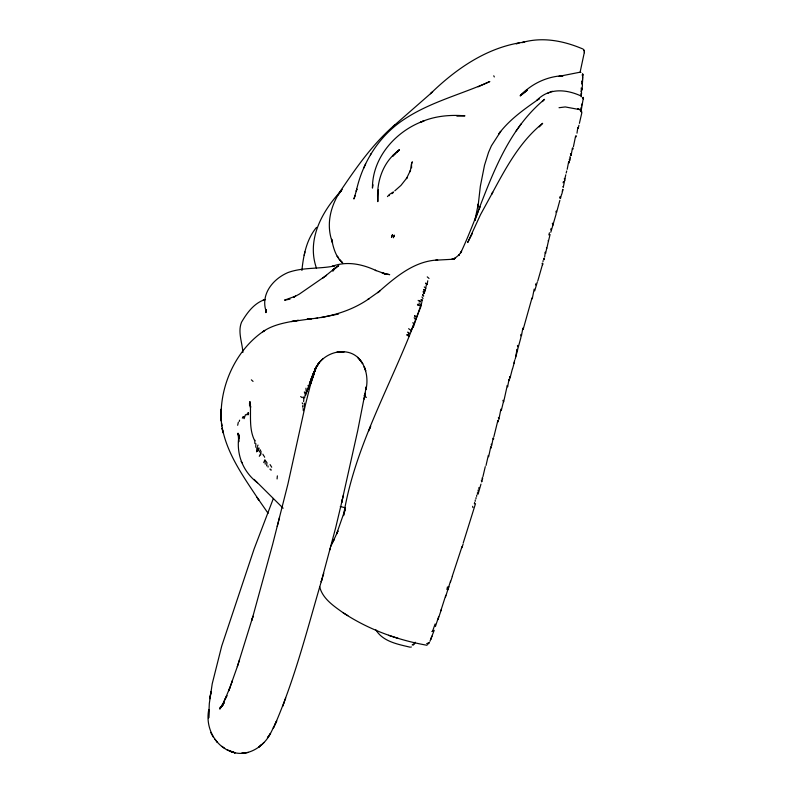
<?xml version="1.0" encoding="UTF-8"?>
<svg xmlns="http://www.w3.org/2000/svg" width="793" height="793" viewBox="0 0 793 793"><rect width="100%" height="100%" fill="white"/><g stroke="black" fill="none" stroke-linecap="round" stroke-linejoin="round"><path stroke-width="1.19" d="M583.44 99.165L583.43 97.876M268.034 467.117L268.044 465.927M477.475 493.95L477.475 492.631M427.08 284.578L425.732 283.22L427.08 284.578L427.774 280.762M478.873 488.944L478.883 487.616M426.475 284.38L425.127 290.981L423.71 289.524L425.127 290.981M256.763 450.216L256.813 447.797M581.071 111.189L583.232 98.629M581.973 90.323L581.824 88.737M581.249 96.845L581.418 94.714M255.742 447.232L255.852 443.584M268.123 513.329L257.031 497.35L258.855 500.036C242.41 475.017 222.982 448.739 221.019 417.891L221.356 421.142C218.937 386.776 235.739 349.475 264.713 330.453L262.711 331.801C273.189 324.446 286.214 322.424 298.555 320.283M260.629 454.994L261.066 451.356M584.382 52.715L584.074 50.147M582.627 80.262L582.577 77.615M582.805 78.041L582.964 74.621M476.652 496.428L476.722 495.11M302.619 407.067L302.688 405.629M220.91 412.469L221.158 409.109L220.96 417.723M254.781 443.386L254.969 440.264M582.112 89.242L582.439 84.94M491.244 445.141L491.313 444.1M581.517 105.756L581.636 104.091M247.119 413.966L246.544 414.779L245.443 414.739L244.105 418.704L243.134 416.86L242.331 418.129M535.592 284.965L535.681 283.864M534.165 289.088L532.252 298.822M582.409 84.663L582.29 82.056M475.166 501.384L475.275 500.016M303.61 401.575L303.838 399.028L303.045 396.976L304.591 397.908L305.275 394.329L304.334 392L305.761 393.159M580.843 107.848L581.091 111.833M301.895 270.463C303.451 255.277 306.494 239.417 316.536 227.353M569.929 157.629L570.038 156.558M424.542 292.23L424.424 293.509L423.254 291.804L424.334 290.763M581.576 93.762L581.219 87.924M306.167 391.435L305.929 388.203M542.987 261.621L543.086 260.659M304.195 407.146L304.383 403.141M564.775 180.517L564.983 178.613M414.164 323.088L414.065 323.931L412.786 322.721M475.919 498.886L476.078 497.588M310.489 381.344L310.985 378.539M313.265 376.229C315.158 360.042 332.743 348.692 348.345 352.399C364.096 356.265 369.32 375.317 365.989 389.502L366.316 386.716L357.722 430.609L341.624 502.712L343.448 495.1M313.195 376.606L315.416 368.824L310.866 383.683L311.758 380.065M411.775 162.486L410.159 171.665L410.566 170.148L406.442 178.623L407.255 177.424L400.961 185.393L394.785 190.865M378.43 189.696L377.825 201.64C376.12 182.42 382.722 161.802 398.948 150.353L392.535 155.785M584.312 52.477L580.258 71.509M266.329 309.825L265.873 312.63L266.2 310.36L266.17 311.48C260.273 294.282 273.079 278.819 288.146 272.485C302.985 267.152 319.024 269.085 334.309 266.022L331.91 266.468C346.521 260.758 362.262 264.059 376.189 270.631L375.267 270.274L385.973 274.12L382.057 272.861L389.68 274.656L383.891 273.714M373.017 184.799L372.442 188.09C372.284 157.371 396.064 130.795 423.977 120.873L420.201 122.4C434.138 116.006 449.809 114.588 464.956 115.828L456.877 116.115M532.014 297.89L523.132 329.501L522.845 328.133L521.457 335.776L521.09 334.378L520.832 337.858L517.314 350.675L517.056 349.316L515.648 356.909M422.52 299.734L422.282 301.102L421.162 299.476L421.638 301.013M498.4 420.647L498.192 421.826L497.875 420.449L493.861 436.774M542.878 263.316L542.62 264.743L542.303 263.147L542.471 264.525L537.783 280.96M474.363 503.852L474.611 502.504M258.161 449.096L257.874 450.642L256.516 451.822L258.161 449.096L257.814 447.539M493.672 438.172L493.464 439.332L493.167 437.964L491.739 445.527M579.396 123.351L581.844 112.735L581.358 110.505M421.638 303.303L421.826 302.302M513.973 363.164L514.726 360.042M544.246 258.468L543.998 259.727L543.701 258.31L543.859 259.579M491.333 446.905L491.105 448.065L490.788 446.677L488.627 456.768M572.972 148.192L572.754 149.312L572.457 147.954L571.099 155.537L570.484 153.654L570.801 155.418M482.431 479.23L482.679 478.001M304.225 255.336L304.928 251.916M237.682 425.286L238.316 422.282M313.265 376.09L315.059 369.766L311.49 378.281L312.591 375.406L311.629 377.696M548.409 241.211L546.783 248.566L546.446 247.634M313.166 376.051L313.542 374.266L313.433 374.911C314.593 368.557 318.31 362.946 323.048 358.654M446.915 589.516L447.47 586.899M550.074 234.5L548.677 240.329M565.022 178.227L565.786 174.787M482.015 480.508L481.728 481.847L481.49 480.082L481.569 481.638M576.987 133.194L577.839 127.425L578.236 128.317L578.92 125.225M546.605 248.784L545.594 253.413L545.257 252.134L544.642 257.12M266.21 309.657L265.685 312.006L266.18 309.875M307.694 389.304L305.771 395.152M566.202 173.013L566.698 170.991M342.447 499.243L335.657 527.811L321.185 581.864L323.762 573.349M509.562 379.45L509.284 380.63L509.037 379.242L507.619 386.865L507.262 385.477L503.664 401.882L503.149 400.247L503.406 401.833L501.275 410.596M561.464 194.662L560.473 198.557L560.027 196.733L560.195 198.458M573.408 146.804L575.619 135.95M310.985 382.771L305.384 404.936L287.928 484.027L272.633 544.404L251.847 620.265L252.977 616.24L237.335 666.645L239.516 659.845M413.153 644.749L413.391 643.817M279.523 517.462L277.233 526.413M569.255 161.802L568.938 163.051L568.71 161.494L567.193 169.296M570.405 157.956L569.711 160.553L569.404 159.086L569.523 160.503M561.761 194.335L562.961 189.656M450.483 581.229L445.547 596.921M512.417 368.804L510.018 378.142L509.621 376.725L509.79 378.083M329.819 549.975L330.354 547.943M563.099 182.757L563.426 181.528M548.865 234.936L549.43 232.805M515.182 359.12L517.591 350.07M277.362 475.869L277.084 478.942M512.625 368.596L514.508 361.707M562.257 191.351L562.802 189.339M576.045 136.921L576.342 135.841M550.798 232.28L553.276 223.884M537.307 282.021L534.69 290.912M475.513 503.644L463.231 542.967M239.238 421.43L239.595 420.181M322.017 579.068C307.565 627.977 295.254 677.886 274.884 724.743L276.737 720.857L270.492 733.495L267.439 737.837L270.502 733.396C263.385 747.531 246.068 758.029 230.456 751.318L235.105 752.805C216.003 748.622 204.872 728.212 208.797 709.507L208.668 717.952L209.312 703.51L212.227 683.754L221.713 646.077L254.087 549.034L273.377 498.44M559.868 200.381L556.607 212.336L556.22 211.097L556.081 214.229L552.899 225.083L552.414 223.18L552.741 224.875M393.397 237.771L394.18 235.065L394.19 236.532M563.417 186.583L564.656 180.487L564.358 178.415M445.775 595.275L440.779 610.888M474.868 220.375L478.338 203.821L477.961 207.201L480.33 186.325L484.523 165.212L488.538 152.375L491.412 145.813L500.73 131.39L498.797 133.878C509.552 119.386 524.659 108.928 539.29 98.719L536.94 100.245C549.222 87.696 566.361 89.203 581.219 96.062M438.668 616.657L435.407 626.5M478.05 494.208L480.974 484.107M412.32 161.663L411.508 164.29L411.587 167.908M311.798 379.956L313.572 374.346M313.959 372.819L312.214 379.104L315.108 369.211L318.499 363.561L315.436 368.636L312.64 377.428L313.85 372.621L316.585 366.713L315.555 368.765M306.97 391.534L310.797 380.085M452.169 576.521L462.051 546.496M413.322 327.222L414.987 322.176M450.553 581.864L452.159 576.987M437.944 619.65L441.404 609.401M461.893 547.715L463.112 544.107M232.032 681.782L232.438 680.731L228.731 690.872L237.385 666.467M432.572 631.178L435.119 623.982M282.714 706.385L283.725 703.431M420.29 308.209L421.38 305.077M581.041 93.386L580.803 95.309M415.324 321.175L418.278 313.235M447.758 589.873L448.897 586.711M432.016 636.194L430.639 639.426L434.207 630.306M283.676 703.579L285.708 698.028M476.415 216.459L478.397 211.146M474.918 220.464L476.038 217.46M420.726 305.573C396.579 376.209 355.462 441.176 343.518 515.628L345.322 508.977L336.519 534.056L337.996 530.953L330.681 546.664M257.467 446.429L257.993 445.061M258.796 449.016L259.152 448.085M429.945 641.319L431.025 638.524M355.234 195.593L353.906 198.984L356.87 189.101L356.226 191.272C362.391 162.535 378.985 136.019 403.677 119.664C429.935 102.01 461.248 94.446 489.826 81.53L478.12 86.814M309.409 383.981L311.808 377.924L309.577 383.505M229.901 687.581L225.281 698.663L226.957 695.61L221.098 707.277L223.111 703.778L219.78 709.081L223.923 703.153M410.952 331.097L413.569 324.624M418.645 312.283L419.884 309.23M414.323 644.283L415.165 642.211M478.873 210.006L480.3 206.606M369.806 428.389L370.668 426.386L368.537 431.253M307.644 389.472L306.812 391.395L309.092 386.558L307.644 389.472L308.874 387.44M427.744 644.58L428.071 643.401L429.053 643.252M263.712 462.577L264.931 459.791L265.08 461.189M225.381 698.425L223.616 702.281M363.551 168.453L365.613 163.953M332.882 271.285L334.24 268.728L333.338 270.433M259.291 456.302L260.679 453.517M472.43 233.34L467.672 242.529L480.479 214.725L492.75 192.253L491.69 194.166C505.528 168.602 519.574 141.838 542.66 123.311L539.28 126.91M274.765 725.248L273.268 728.113L273.783 727.141M315.257 369.875L313.245 373.503L311.669 379.748L313.245 373.503L316.437 367.783M370.41 154.804L371.164 153.564M315.108 369.211L319.351 362.49M331.613 543.8L334.14 539.904M542.412 101.613L544.543 99.333C497.756 138.22 485.524 200.361 460.693 252.868L461.615 251.222L458.582 255.475L459.266 254.692L453.973 259.004L455.45 258.042L451.445 259.331L435.863 260.173L437.706 260.005C413.708 261.036 394.864 277.728 377.696 292.696L379.857 290.991L367.982 299.387L369.102 298.664C350.813 311.431 329.115 317.299 307.119 319.232L311.55 318.746L291.556 321.561L297.752 320.412M521.189 123.827L516.174 130.914M342.249 189.398L337.937 195.019L341.337 190.637M394.924 153.991L396.222 152.315L393.15 156.162M341.367 190.598C322.097 211.126 306.415 239.427 316.447 268.123M333.397 270.185L336.44 266.993L322.741 278.184M224.231 702.796L220.851 707.128L223.467 704.263M309.012 386.161L309.696 385.368L307.912 385.844L309.042 385.388M387.45 196.605L388.302 195.643M582.924 97.985L583.133 97.311M222.149 705.522L219.968 707.643L223.18 704.848M261.194 745.123L264.029 742.436M393.308 126.226L432.631 91.819L430.45 93.733C456.292 68.515 487.963 46.638 524.579 42.088L522.032 42.584C542.561 36.567 563.922 40.849 583.152 49.107M396.45 152.444L399.454 149.629L396.589 152.216M394.835 124.838C374.068 142.74 358.02 165.073 342.754 187.624C331.167 203.573 325.229 223.606 332.535 242.688L331.692 239.258C333.268 247.832 335.796 257.071 342.695 262.929L339.275 259.42L342.289 262.701M429.429 642.568L426.684 643.629M520.248 95.794L527.186 90.273L520.248 95.794C531.33 83.83 546.823 76.465 563.129 75.702L558.996 76.346L579.465 72.322M325.893 275.786L326.528 275.3L299.288 294.134L293.688 297.157L295.581 296.146L284.548 300.141L290 299.169M391.841 193.69L393.298 192.58M393.387 191.896L388.877 194.85M552.305 91.225L547.695 93.277M265.09 299.536C254.196 302.985 247.019 312.779 241.508 322.275C237.583 332.009 242.311 342.507 242.876 352.449M516.293 43.922L519.028 43.01L517.611 43.407M265.427 299.447L263.107 300.21L265.259 299.536M244.849 753.082L248.278 752.388M559.035 107.719L565.27 106.936L580.189 109.702L577.542 108.938M338.492 314.048L321.046 317.587M410.843 647.078L411.369 646.989M451.445 259.331L454.577 258.805L453.328 259.004M315.465 318.479L317.596 318.122M431.808 631.506L432.958 631.347M412.142 644.927L413.54 644.858M426.981 645.264C397.432 640.04 368.467 629.503 343.27 612.86C333.823 606.07 322.573 598.745 319.658 586.741M579.396 72.371L580.902 72.401M388.818 195.544L389.413 195.593M409.981 647.147C397.739 644.243 382.811 641.567 375.862 629.811M269.888 469.159L270.938 469.367L271.037 470.358M340.256 506.539L345.49 507.807M577.8 109.018L580.03 109.632M582.597 73.65L582.984 74.929M235.105 752.805L227.076 749.791M388.54 635.302L398.185 638.395M243.134 416.86L244.214 417.217M581.487 110.911L581.041 110.643L581.507 111.605M419.834 305.721L417.485 304.304L417.951 305.444M343.27 612.86L347.849 615.626M221.931 746.322L224.677 748.324M408.613 328.699L410.724 330.185M418.139 300.369L420.33 302.014L419.854 300.517M300.656 396.55L301.994 397.561M364.116 395.479L366.376 397.442M283.131 508.224L254.107 479.388M416.137 316.952L414.541 315.545L415.254 316.784M424.265 286.977L425.831 288.355M427.249 276.866L429.013 278.442M251.371 379.837L253.056 381.403M407.572 332.138L409.178 333.665L408.782 332.326M257.477 482.798C243.491 472.103 236.492 455.351 238.693 437.895L238.762 441.78L238.118 433.355L239.07 438.45L238.158 433.761L238.951 436.021M250.509 405.005L249.389 403.746L250.489 405.015L249.745 401.714L250.241 404.143M214.923 739.284L217.49 742.426L217.014 741.842M249.408 405.054L250.915 406.968M338.651 258.121L337.164 256.208L338.205 257.596M239.288 435.526L237.979 433.285L239.01 436.18M421.935 296.978L423.036 298.515M414.174 317.745L415.373 319.43M423.74 295.977L422.659 294.431L423.175 295.977M265.873 461.12L266.983 462.745L266.617 465.868M242.143 462.874L241.211 461.467L241.498 461.913M270.066 464.589L271.712 467.216M258.805 450.483L259.876 452.198M210.7 732.425L213.238 737.044M260.124 449.69L260.619 450.652M263.93 455.836L264.654 457.234M548.181 240.457L548.558 241.211M582.26 74.393L582.528 74.938M262.889 454.201L263.395 455.222M493.761 75.801L494.307 76.941M562.852 186.603L563.298 187.525M581.586 83.434L581.884 84.048M421.291 304.799L420.835 303.818L421.083 304.849M583.698 49.82L583.985 50.484M254.672 440.64C248.635 428.706 251.222 414.908 250.211 402.051L250.419 407.503M302.242 402.884L302.609 403.845M423.254 291.804L423.858 293.4M582.29 75.394L582.498 75.979M582.34 80.926L582.518 82.482M582.498 78.725L582.667 79.231M581.051 91.056L581.279 91.79M582.686 97.727L582.835 98.282M498.4 417.524L498.886 419.338L500.889 409.158M581.715 81.223L582.032 82.442M419.061 303.045L419.338 304.155M472.618 506.291L472.915 507.599M582.429 79.924L582.617 81.441M551.383 230.178L551.135 228.622L551.204 230.089M517.482 345.441L517.641 346.769M486.03 465.451L488.31 455.39M584.332 50.693L584.382 51.446M482.927 476.682L485.276 466.621M303.144 408.296L303.303 410.675M478.11 490.104L478.169 491.462M265.169 462.626L265.209 464.173M482.203 477.842L482.233 479.15M248.199 412.667L247.981 414.888L248.645 413.758L248.199 412.667M392.396 234.857L391.484 237.424L392.396 234.857M210.165 696.779L209.877 698.732L210.997 691.486L210.165 696.779M365.186 393.358L364.284 398.829L365.186 393.358M313.612 373.81L313.364 374.653L315.426 369.459L313.612 373.81M522.518 93.762L520.783 95.388L526.74 89.936L522.518 93.762M261.73 744.548L258.835 747.095L261.73 744.548M336.073 267.578L332.981 269.967L338.74 265.576L336.073 267.578M245.037 753.033L241.518 753.35L245.037 753.033M343.617 351.745L336.975 352.112L344.291 351.765L343.617 351.745M408.385 334.973L406.68 334.805L409.138 336.46L408.385 334.973M359.963 359.804L357.712 357.316L362.738 363.67L359.963 359.804M364.74 368.23L364.156 366.733L365.712 370.817L364.74 368.23M223.101 432.7L222.09 428.329L223.101 432.7M221.723 425.722L221.495 423.333L221.683 425.782"/></g></svg>
